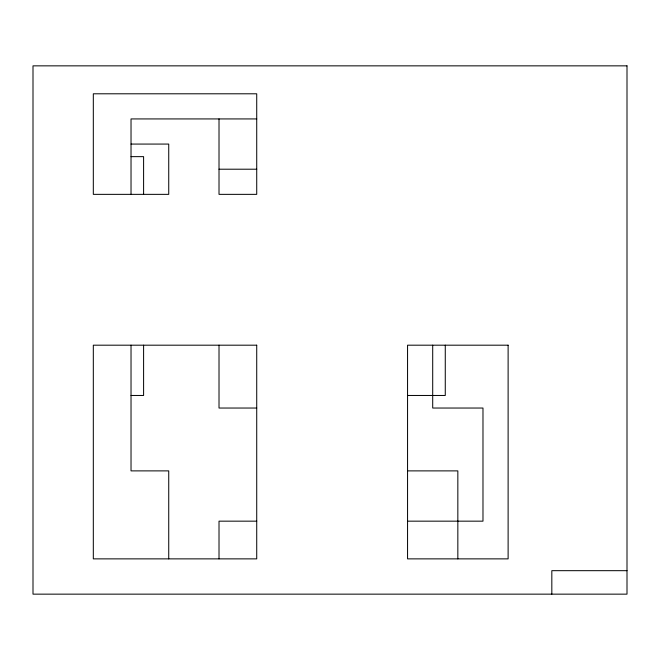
<?xml version="1.0" encoding="UTF-8"?>
<svg xmlns="http://www.w3.org/2000/svg" width="660" height="660" viewBox="0 0 660 660"><rect width="100%" height="100%" fill="white"/><g stroke="black" fill="none" stroke-linecap="round" stroke-linejoin="round"><path stroke-width="0.99" d="M256.724 118.932L131.026 118.932L131.026 194.353M131.026 144.07L168.737 144.07L168.737 194.353L93.316 194.353L93.316 93.794L256.724 93.794L256.724 194.353L219.013 194.353L219.013 118.932M131.026 156.643L143.6 156.643L143.6 194.353M219.013 169.207L256.724 169.207M131.026 395.464L143.6 395.464L143.6 345.188M407.558 395.464L445.269 395.464L445.269 345.188M256.724 408.037L219.013 408.037L219.013 345.188M407.558 470.885L457.842 470.885L457.842 558.871M256.724 521.161L219.013 521.161L219.013 558.871M407.558 521.161L482.98 521.161L482.98 408.037L432.704 408.037L432.704 345.188M627 570.677L551.826 570.677L551.826 594.148M168.737 558.871L168.737 470.885L131.026 470.885L131.026 345.188M627 65.851L33 65.851L33 594.148L627 594.148L627 65.851M256.724 345.188L93.316 345.188L93.316 558.871L256.724 558.871L256.724 345.188M508.117 345.188L407.558 345.188L407.558 558.871L508.117 558.871L508.117 345.188"/></g></svg>
